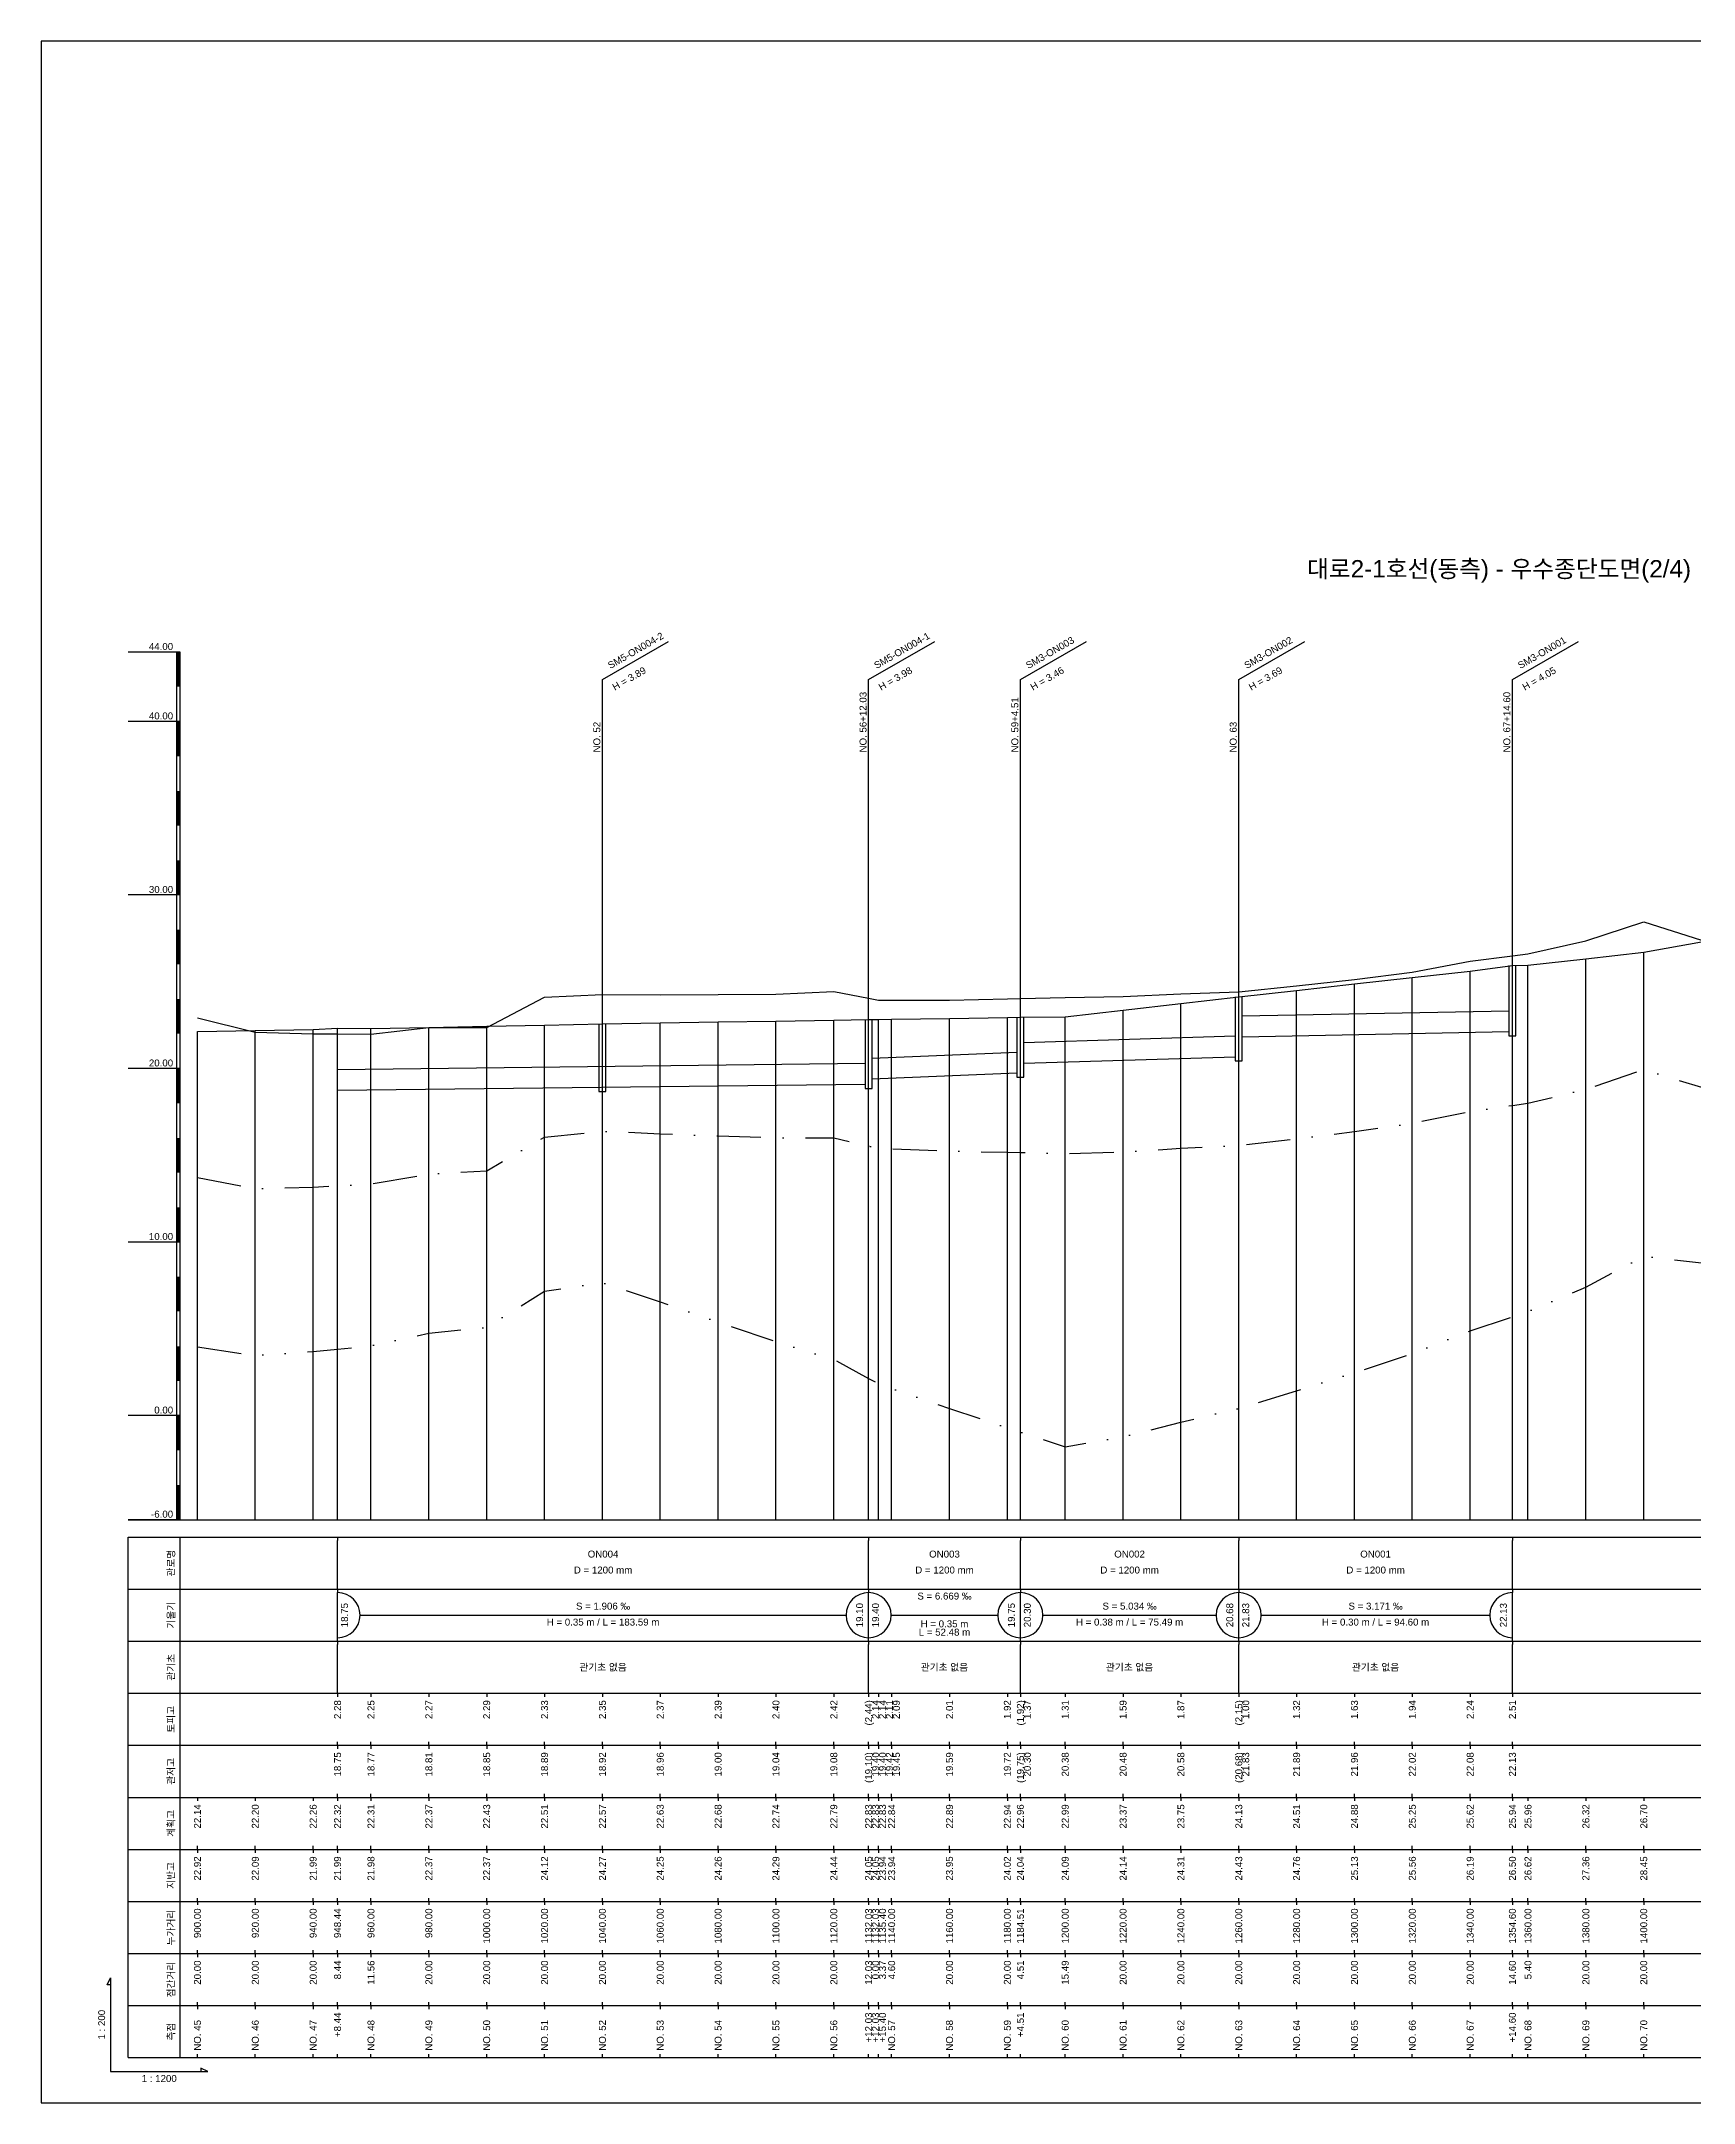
# Model space of a CAD drawing. Header units: millimetres. Extents: x -105495 to 3444, y -108190 to 2013.
# Drawn here: x 1742 to 2218, y -37996 to -37402 of the extents above; entities that cross this region are included whole.
import ezdxf
from ezdxf.enums import TextEntityAlignment as Align

# ---------------------------------------------------------------- set-up
doc = ezdxf.new("R2010")
doc.units = ezdxf.units.MM
doc.linetypes.add('DASHDOT', pattern=[25.4, 12.7, -6.35, 0, -6.35])
doc.linetypes.add('DIVIDE', pattern=[31.75, 12.7, -6.35, 0, -6.35, 0, -6.35])
for name, color, linetype in [('KZ_종단_계획선', 1, 'Continuous'), ('KZ_종단_관로', 4, 'Continuous'), ('KZ_종단_깃발', 7, 'Continuous'), ('KZ_종단_노선명', 7, 'Continuous'), ('KZ_종단_도각', 7, 'Continuous'), ('KZ_종단_맨홀', 4, 'Continuous'), ('KZ_종단_수직선', 7, 'Continuous'), ('KZ_종단_암선1', 56, 'DASHDOT'), ('KZ_종단_암선2', 4, 'DIVIDE'), ('KZ_종단_지반선', 3, 'Continuous'), ('KZ_종단_테이블문자', 7, 'Continuous'), ('KZ_종단_테이블선', 7, 'Continuous'), ('KZ_종단_폴대', 7, 'Continuous')]:
    doc.layers.add(name, color=color, linetype=linetype)
doc.styles.get("Standard").update_dxf_attribs({"font": 'arial.ttf'})

msp = doc.modelspace()

# ---------------------------------------------------------------- linework, layer by layer
at = {"layer": 'KZ_종단_계획선'}
msp.add_lwpolyline([(1787, -37687.29), (1787, -37687.29), (1803.67, -37687), (1820.33, -37686.71), (1827.37, -37686.38), (1837, -37686.43), (1853.67, -37686.14), (1870.33, -37685.84), (1887, -37685.46), (1903.67, -37685.14), (1920.33, -37684.85), (1937, -37684.58), (1953.67, -37684.32), (1970.33, -37684.06), (1980.36, -37683.85), (1980.36, -37683.85), (1983.17, -37683.87), (1987, -37683.81), (2003.67, -37683.56), (2020.33, -37683.31), (2024.09, -37683.19), (2037, -37683.06), (2053.67, -37681.16), (2070.33, -37679.26), (2087, -37677.36), (2103.67, -37675.47), (2120.33, -37673.6), (2137, -37671.73), (2153.67, -37669.92), (2165.83, -37668.31), (2170.33, -37668.19), (2187, -37666.41), (2203.67, -37664.51), (2220.33, -37661.53)], dxfattribs=at)
at = {"layer": 'KZ_종단_관로'}
for p, q in [((2088, -37682.85), (2164.83, -37681.35)), ((2025.09, -37690.5), (2086, -37688.6)), ((2088, -37688.85), (2164.83, -37687.35)), ((1981.36, -37695), (2023.09, -37693.25)), ((2025.09, -37696.5), (2086, -37694.6)), ((1827.37, -37698.25), (1979.36, -37696.5)), ((1981.36, -37701), (2023.09, -37699.25)), ((1827.37, -37704.25), (1979.36, -37702.5))]:
    msp.add_line(p, q, dxfattribs=at)
at = {"layer": 'KZ_종단_깃발'}
for p, q in [((1903.67, -37585.94), (1922.72, -37574.94)), ((1980.36, -37585.94), (1999.41, -37574.94)), ((2024.09, -37585.94), (2043.14, -37574.94)), ((2087, -37585.94), (2106.05, -37574.94)), ((2165.83, -37585.94), (2184.89, -37574.94)), ((1903.67, -37828), (1903.67, -37585.94)), ((1980.36, -37828), (1980.36, -37585.94)), ((2024.09, -37828), (2024.09, -37585.94)), ((2087, -37828), (2087, -37585.94)), ((2165.83, -37828), (2165.83, -37585.94))]:
    msp.add_line(p, q, dxfattribs=at)
at = {"layer": 'KZ_종단_도각'}
msp.add_lwpolyline([(1742, -37996), (2583, -37996), (2583, -37402), (1742, -37402)], close=True, dxfattribs=at)
at = {"layer": 'KZ_종단_맨홀'}
for points in [[(2164.83, -37668.31), (2164.83, -37688.57), (2166.83, -37688.57), (2166.83, -37668.31)], [(2086, -37677.36), (2086, -37695.82), (2088, -37695.82), (2088, -37677.36)], [(2023.09, -37683.19), (2023.09, -37700.47), (2025.09, -37700.47), (2025.09, -37683.19)], [(1902.67, -37685.14), (1902.67, -37704.6), (1904.67, -37704.6), (1904.67, -37685.14)], [(1979.36, -37683.85), (1979.36, -37703.72), (1981.36, -37703.72), (1981.36, -37683.85)]]:
    msp.add_lwpolyline(points, dxfattribs=at)
at = {"layer": 'KZ_종단_수직선'}
for p, q in [((2203.67, -37828), (2203.67, -37664.51)), ((2153.67, -37828), (2153.67, -37669.92)), ((2165.83, -37828), (2165.83, -37668.31)), ((2170.33, -37828), (2170.33, -37668.19)), ((2187, -37828), (2187, -37666.41)), ((2087, -37828), (2087, -37677.36)), ((2103.67, -37828), (2103.67, -37675.47)), ((2120.33, -37828), (2120.33, -37673.6)), ((2137, -37828), (2137, -37671.73)), ((2020.33, -37828), (2020.33, -37683.31)), ((2024.09, -37828), (2024.09, -37683.19)), ((2037, -37828), (2037, -37683.06)), ((2053.67, -37828), (2053.67, -37681.16)), ((2070.33, -37828), (2070.33, -37679.26)), ((1787, -37828), (1787, -37687.29)), ((1803.67, -37828), (1803.67, -37687)), ((1820.33, -37828), (1820.33, -37686.71)), ((1827.37, -37828), (1827.37, -37686.38)), ((1837, -37828), (1837, -37686.43)), ((1853.67, -37828), (1853.67, -37686.14)), ((1870.33, -37828), (1870.33, -37685.84)), ((1887, -37828), (1887, -37685.46)), ((1903.67, -37828), (1903.67, -37685.14)), ((1920.33, -37828), (1920.33, -37684.85)), ((1937, -37828), (1937, -37684.58)), ((1953.67, -37828), (1953.67, -37684.32)), ((1970.33, -37828), (1970.33, -37684.06)), ((1980.36, -37828), (1980.36, -37683.85)), ((1980.36, -37828), (1980.36, -37683.85)), ((1983.17, -37828), (1983.17, -37683.87)), ((1987, -37828), (1987, -37683.81)), ((2003.67, -37828), (2003.67, -37683.56))]:
    msp.add_line(p, q, dxfattribs=at)
at = {"layer": 'KZ_종단_암선1', "flags": 128}
msp.add_lwpolyline([(1787, -37729.44), (1803.67, -37732.63), (1820.33, -37732.18), (1827.37, -37731.8), (1837, -37731.28), (1853.67, -37728.38), (1870.33, -37727.46), (1887, -37717.77), (1903.67, -37716.05), (1920.33, -37716.77), (1937, -37717.43), (1953.67, -37717.96), (1970.33, -37717.95), (1980.36, -37720.3), (1980.36, -37720.3), (1983.17, -37720.96), (1987, -37721.13), (2003.67, -37721.8), (2020.33, -37722.12), (2024.09, -37722.2), (2037, -37722.5), (2053.67, -37722.06), (2070.33, -37720.97), (2087, -37720.16), (2103.67, -37718.23), (2120.33, -37716.16), (2137, -37713.77), (2153.67, -37710.36), (2165.83, -37708.62), (2170.33, -37707.97), (2187, -37704.01), (2203.67, -37698.32), (2220.33, -37703.37), (2237, -37700.09), (2243.3, -37699.34), (2248.69, -37698.71), (2253.67, -37697.73), (2254.34, -37697.55), (2270.33, -37693.12), (2287, -37686.1), (2303.67, -37682.44), (2320.33, -37680.14), (2337, -37677.06), (2353.67, -37675.58), (2370.33, -37674.29), (2387, -37672.48), (2403.67, -37671.72), (2420.33, -37672.31), (2437, -37671.6), (2453.67, -37672.24), (2470.33, -37673.05), (2487, -37675.04), (2503.67, -37677.52), (2520.33, -37679.9), (2537, -37682.6)], dxfattribs=at)
at = {"layer": 'KZ_종단_암선2', "flags": 128}
msp.add_lwpolyline([(1787, -37778.23), (1803.67, -37780.69), (1820.33, -37779.5), (1827.37, -37778.82), (1837, -37777.88), (1853.67, -37774.24), (1870.33, -37772.58), (1887, -37762.16), (1903.67, -37759.71), (1920.33, -37765.24), (1937, -37771.04), (1953.67, -37776.72), (1970.33, -37781.85), (1980.36, -37787.3), (1980.36, -37787.3), (1983.17, -37788.83), (1987, -37790.18), (2003.67, -37795.99), (2020.33, -37801.46), (2024.09, -37802.7), (2037, -37806.98), (2053.67, -37804.13), (2070.33, -37799.9), (2087, -37795.94), (2103.67, -37790.87), (2120.33, -37785.66), (2137, -37780.13), (2153.67, -37773.58), (2165.83, -37769.55), (2170.33, -37768.05), (2187, -37760.95), (2203.67, -37752.12), (2220.33, -37754.02), (2237, -37747.6), (2243.3, -37745.67), (2248.69, -37744.02), (2253.67, -37742.1), (2254.34, -37741.79), (2270.33, -37734.35), (2287, -37724.19), (2303.67, -37717.39), (2320.33, -37712.98), (2337, -37708.89), (2353.67, -37706.4), (2370.33, -37704.11), (2387, -37701.29), (2403.67, -37699.51), (2420.33, -37699.09), (2437, -37697.33), (2453.67, -37696.58), (2470.33, -37696), (2487, -37696.6), (2503.67, -37697.68), (2520.33, -37698.68), (2537, -37699.99)], dxfattribs=at)
at = {"layer": 'KZ_종단_지반선', "flags": 128}
msp.add_lwpolyline([(1787, -37683.4), (1803.67, -37687.54), (1820.33, -37688.03), (1827.37, -37688.05), (1837, -37688.08), (1853.67, -37686.13), (1870.33, -37686.15), (1887, -37677.4), (1903.67, -37676.63), (1920.33, -37676.75), (1937, -37676.71), (1953.67, -37676.54), (1970.33, -37675.82), (1980.36, -37677.75), (1980.36, -37677.75), (1983.17, -37678.29), (1987, -37678.3), (2003.67, -37678.26), (2020.33, -37677.88), (2024.09, -37677.81), (2037, -37677.56), (2053.67, -37677.29), (2070.33, -37676.44), (2087, -37675.87), (2103.67, -37674.18), (2120.33, -37672.36), (2137, -37670.22), (2153.67, -37667.05), (2165.83, -37665.49), (2170.33, -37664.91), (2187, -37661.19), (2203.67, -37655.74), (2220.33, -37661.04)], dxfattribs=at)
at = {"layer": 'KZ_종단_테이블문자'}
for p, q in [((1827.37, -37833), (1827.37, -37834)), ((1827.37, -37847), (1827.37, -37834)), ((1980.36, -37833), (1980.36, -37834)), ((1980.36, -37833), (1980.36, -37834)), ((1980.36, -37847), (1980.36, -37834)), ((1980.36, -37847), (1980.36, -37834)), ((2024.09, -37833), (2024.09, -37834)), ((2024.09, -37833), (2024.09, -37834)), ((2024.09, -37847), (2024.09, -37834)), ((2024.09, -37847), (2024.09, -37834)), ((2087, -37833), (2087, -37834)), ((2087, -37833), (2087, -37834)), ((2087, -37847), (2087, -37834)), ((2087, -37847), (2087, -37834)), ((2165.83, -37833), (2165.83, -37834)), ((2165.83, -37847), (2165.83, -37834)), ((1827.37, -37848), (1827.37, -37847)), ((1827.37, -37848), (1827.37, -37849)), ((1827.37, -37862), (1827.37, -37849)), ((1980.36, -37848), (1980.36, -37847)), ((1980.36, -37848), (1980.36, -37847)), ((1980.36, -37848), (1980.36, -37849)), ((1980.36, -37848), (1980.36, -37849)), ((1980.36, -37862), (1980.36, -37849)), ((1980.36, -37862), (1980.36, -37849)), ((2024.09, -37848), (2024.09, -37847)), ((2024.09, -37848), (2024.09, -37847)), ((2024.09, -37848), (2024.09, -37849)), ((2024.09, -37848), (2024.09, -37849)), ((2024.09, -37862), (2024.09, -37849)), ((2024.09, -37862), (2024.09, -37849)), ((2087, -37848), (2087, -37847)), ((2087, -37848), (2087, -37847)), ((2087, -37848), (2087, -37849)), ((2087, -37848), (2087, -37849)), ((2087, -37862), (2087, -37849)), ((2087, -37862), (2087, -37849)), ((2165.83, -37848), (2165.83, -37847)), ((2165.83, -37848), (2165.83, -37849)), ((2165.83, -37862), (2165.83, -37849)), ((1833.78, -37855.5), (1973.94, -37855.5)), ((1986.77, -37855.5), (2017.67, -37855.5)), ((2030.51, -37855.5), (2080.58, -37855.5)), ((2093.42, -37855.5), (2159.42, -37855.5)), ((1827.37, -37863), (1827.37, -37862)), ((1827.37, -37863), (1827.37, -37864)), ((1827.37, -37877), (1827.37, -37864)), ((1980.36, -37863), (1980.36, -37862)), ((1980.36, -37863), (1980.36, -37862)), ((1980.36, -37863), (1980.36, -37864)), ((1980.36, -37863), (1980.36, -37864)), ((1980.36, -37877), (1980.36, -37864)), ((1980.36, -37877), (1980.36, -37864)), ((2024.09, -37863), (2024.09, -37862)), ((2024.09, -37863), (2024.09, -37862)), ((2024.09, -37863), (2024.09, -37864)), ((2024.09, -37863), (2024.09, -37864)), ((2024.09, -37877), (2024.09, -37864)), ((2024.09, -37877), (2024.09, -37864)), ((2087, -37863), (2087, -37862)), ((2087, -37863), (2087, -37862)), ((2087, -37863), (2087, -37864)), ((2087, -37863), (2087, -37864)), ((2087, -37877), (2087, -37864)), ((2087, -37877), (2087, -37864)), ((2165.83, -37863), (2165.83, -37862)), ((2165.83, -37863), (2165.83, -37864)), ((2165.83, -37877), (2165.83, -37864)), ((1827.37, -37878), (1827.37, -37877)), ((1980.36, -37878), (1980.36, -37877)), ((1980.36, -37878), (1980.36, -37877)), ((2024.09, -37878), (2024.09, -37877)), ((2024.09, -37878), (2024.09, -37877)), ((2087, -37878), (2087, -37877)), ((2087, -37878), (2087, -37877)), ((2165.83, -37878), (2165.83, -37877))]:
    msp.add_line(p, q, dxfattribs=at)
for centre, start, end in [((1827.37, -37855.5), 270, 90), ((1980.36, -37855.5), 90, 270), ((1980.36, -37855.5), 270, 90), ((2024.09, -37855.5), 90, 270), ((2024.09, -37855.5), 270, 90), ((2087, -37855.5), 90, 270), ((2087, -37855.5), 270, 90), ((2165.83, -37855.5), 90, 270)]:
    msp.add_arc(centre, 6.5, start, end, dxfattribs=at)
at = {"layer": 'KZ_종단_테이블선'}
for p, q in [((1767, -37828), (2542, -37828)), ((1767, -37848), (1767, -37833)), ((1767, -37833), (2542, -37833)), ((1782, -37848), (1782, -37833)), ((1767, -37863), (1767, -37848)), ((1767, -37848), (2542, -37848)), ((1782, -37863), (1782, -37848)), ((1767, -37878), (1767, -37863)), ((1767, -37863), (2542, -37863)), ((1782, -37878), (1782, -37863)), ((1767, -37893), (1767, -37878)), ((1767, -37878), (2542, -37878)), ((1782, -37893), (1782, -37878)), ((1827.37, -37878), (1827.37, -37879)), ((1837, -37878), (1837, -37879)), ((1853.67, -37878), (1853.67, -37879)), ((1870.33, -37878), (1870.33, -37879)), ((1887, -37878), (1887, -37879)), ((1903.67, -37878), (1903.67, -37879)), ((1920.33, -37878), (1920.33, -37879)), ((1937, -37878), (1937, -37879)), ((1953.67, -37878), (1953.67, -37879)), ((1970.33, -37878), (1970.33, -37879)), ((1980.36, -37878), (1980.36, -37879)), ((1980.36, -37878), (1980.36, -37879)), ((1983.17, -37878), (1983.17, -37879)), ((1987, -37878), (1987, -37879)), ((2003.67, -37878), (2003.67, -37879)), ((2020.33, -37878), (2020.33, -37879)), ((2024.09, -37878), (2024.09, -37879)), ((2037, -37878), (2037, -37879)), ((2053.67, -37878), (2053.67, -37879)), ((2070.33, -37878), (2070.33, -37879)), ((2087, -37878), (2087, -37879)), ((2103.67, -37878), (2103.67, -37879)), ((2120.33, -37878), (2120.33, -37879)), ((2137, -37878), (2137, -37879)), ((2153.67, -37878), (2153.67, -37879)), ((2165.83, -37878), (2165.83, -37879)), ((1767, -37908), (1767, -37893)), ((1767, -37893), (2542, -37893)), ((1782, -37908), (1782, -37893)), ((1827.37, -37893), (1827.37, -37892)), ((1827.37, -37893), (1827.37, -37894)), ((1837, -37893), (1837, -37892)), ((1837, -37893), (1837, -37894)), ((1853.67, -37893), (1853.67, -37892)), ((1853.67, -37893), (1853.67, -37894)), ((1870.33, -37893), (1870.33, -37892)), ((1870.33, -37893), (1870.33, -37894)), ((1887, -37893), (1887, -37892)), ((1887, -37893), (1887, -37894)), ((1903.67, -37893), (1903.67, -37892)), ((1903.67, -37893), (1903.67, -37894)), ((1920.33, -37893), (1920.33, -37892)), ((1920.33, -37893), (1920.33, -37894)), ((1937, -37893), (1937, -37892)), ((1937, -37893), (1937, -37894)), ((1953.67, -37893), (1953.67, -37892)), ((1953.67, -37893), (1953.67, -37894)), ((1970.33, -37893), (1970.33, -37892)), ((1970.33, -37893), (1970.33, -37894)), ((1980.36, -37893), (1980.36, -37892)), ((1980.36, -37893), (1980.36, -37892)), ((1980.36, -37893), (1980.36, -37894)), ((1980.36, -37893), (1980.36, -37894)), ((1983.17, -37893), (1983.17, -37892)), ((1983.17, -37893), (1983.17, -37894)), ((1987, -37893), (1987, -37892)), ((1987, -37893), (1987, -37894)), ((2003.67, -37893), (2003.67, -37892)), ((2003.67, -37893), (2003.67, -37894)), ((2020.33, -37893), (2020.33, -37892)), ((2020.33, -37893), (2020.33, -37894)), ((2024.09, -37893), (2024.09, -37892)), ((2024.09, -37893), (2024.09, -37894)), ((2037, -37893), (2037, -37892)), ((2037, -37893), (2037, -37894)), ((2053.67, -37893), (2053.67, -37892)), ((2053.67, -37893), (2053.67, -37894)), ((2070.33, -37893), (2070.33, -37892)), ((2070.33, -37893), (2070.33, -37894)), ((2087, -37893), (2087, -37892)), ((2087, -37893), (2087, -37894)), ((2103.67, -37893), (2103.67, -37892)), ((2103.67, -37893), (2103.67, -37894)), ((2120.33, -37893), (2120.33, -37892)), ((2120.33, -37893), (2120.33, -37894)), ((2137, -37893), (2137, -37892)), ((2137, -37893), (2137, -37894)), ((2153.67, -37893), (2153.67, -37892)), ((2153.67, -37893), (2153.67, -37894)), ((2165.83, -37893), (2165.83, -37892)), ((2165.83, -37893), (2165.83, -37894)), ((1767, -37923), (1767, -37908)), ((1767, -37908), (2542, -37908)), ((1782, -37923), (1782, -37908)), ((1787, -37908), (1787, -37909)), ((1803.67, -37908), (1803.67, -37909)), ((1820.33, -37908), (1820.33, -37909)), ((1827.37, -37908), (1827.37, -37907)), ((1827.37, -37908), (1827.37, -37909)), ((1837, -37908), (1837, -37907)), ((1837, -37908), (1837, -37909)), ((1853.67, -37908), (1853.67, -37907)), ((1853.67, -37908), (1853.67, -37909)), ((1870.33, -37908), (1870.33, -37907)), ((1870.33, -37908), (1870.33, -37909)), ((1887, -37908), (1887, -37907)), ((1887, -37908), (1887, -37909)), ((1903.67, -37908), (1903.67, -37907)), ((1903.67, -37908), (1903.67, -37909)), ((1920.33, -37908), (1920.33, -37907)), ((1920.33, -37908), (1920.33, -37909)), ((1937, -37908), (1937, -37907)), ((1937, -37908), (1937, -37909)), ((1953.67, -37908), (1953.67, -37907)), ((1953.67, -37908), (1953.67, -37909)), ((1970.33, -37908), (1970.33, -37907)), ((1970.33, -37908), (1970.33, -37909)), ((1980.36, -37908), (1980.36, -37907)), ((1980.36, -37908), (1980.36, -37907)), ((1980.36, -37908), (1980.36, -37909)), ((1980.36, -37908), (1980.36, -37909)), ((1983.17, -37908), (1983.17, -37907)), ((1983.17, -37908), (1983.17, -37909)), ((1987, -37908), (1987, -37907)), ((1987, -37908), (1987, -37909)), ((2003.67, -37908), (2003.67, -37907)), ((2003.67, -37908), (2003.67, -37909)), ((2020.33, -37908), (2020.33, -37907)), ((2020.33, -37908), (2020.33, -37909)), ((2024.09, -37908), (2024.09, -37907)), ((2024.09, -37908), (2024.09, -37909)), ((2037, -37908), (2037, -37907)), ((2037, -37908), (2037, -37909)), ((2053.67, -37908), (2053.67, -37907)), ((2053.67, -37908), (2053.67, -37909)), ((2070.33, -37908), (2070.33, -37907)), ((2070.33, -37908), (2070.33, -37909)), ((2087, -37908), (2087, -37907)), ((2087, -37908), (2087, -37909)), ((2103.67, -37908), (2103.67, -37907)), ((2103.67, -37908), (2103.67, -37909)), ((2120.33, -37908), (2120.33, -37907)), ((2120.33, -37908), (2120.33, -37909)), ((2137, -37908), (2137, -37907)), ((2137, -37908), (2137, -37909)), ((2153.67, -37908), (2153.67, -37907)), ((2153.67, -37908), (2153.67, -37909)), ((2165.83, -37908), (2165.83, -37907)), ((2165.83, -37908), (2165.83, -37909)), ((2170.33, -37908), (2170.33, -37909)), ((2187, -37908), (2187, -37909)), ((2203.67, -37908), (2203.67, -37909)), ((1767, -37938), (1767, -37923)), ((1767, -37923), (2542, -37923)), ((1782, -37938), (1782, -37923)), ((1787, -37923), (1787, -37922)), ((1787, -37923), (1787, -37924)), ((1803.67, -37923), (1803.67, -37922)), ((1803.67, -37923), (1803.67, -37924)), ((1820.33, -37923), (1820.33, -37922)), ((1820.33, -37923), (1820.33, -37924)), ((1827.37, -37923), (1827.37, -37922)), ((1827.37, -37923), (1827.37, -37924)), ((1837, -37923), (1837, -37922)), ((1837, -37923), (1837, -37924)), ((1853.67, -37923), (1853.67, -37922)), ((1853.67, -37923), (1853.67, -37924)), ((1870.33, -37923), (1870.33, -37922)), ((1870.33, -37923), (1870.33, -37924)), ((1887, -37923), (1887, -37922)), ((1887, -37923), (1887, -37924)), ((1903.67, -37923), (1903.67, -37922)), ((1903.67, -37923), (1903.67, -37924)), ((1920.33, -37923), (1920.33, -37922)), ((1920.33, -37923), (1920.33, -37924)), ((1937, -37923), (1937, -37922)), ((1937, -37923), (1937, -37924)), ((1953.67, -37923), (1953.67, -37922)), ((1953.67, -37923), (1953.67, -37924)), ((1970.33, -37923), (1970.33, -37922)), ((1970.33, -37923), (1970.33, -37924)), ((1980.36, -37923), (1980.36, -37922)), ((1980.36, -37923), (1980.36, -37922)), ((1980.36, -37923), (1980.36, -37924)), ((1980.36, -37923), (1980.36, -37924)), ((1983.17, -37923), (1983.17, -37922)), ((1983.17, -37923), (1983.17, -37924)), ((1987, -37923), (1987, -37922)), ((1987, -37923), (1987, -37924)), ((2003.67, -37923), (2003.67, -37922)), ((2003.67, -37923), (2003.67, -37924)), ((2020.33, -37923), (2020.33, -37922)), ((2020.33, -37923), (2020.33, -37924)), ((2024.09, -37923), (2024.09, -37922)), ((2024.09, -37923), (2024.09, -37924)), ((2037, -37923), (2037, -37922)), ((2037, -37923), (2037, -37924)), ((2053.67, -37923), (2053.67, -37922)), ((2053.67, -37923), (2053.67, -37924)), ((2070.33, -37923), (2070.33, -37922)), ((2070.33, -37923), (2070.33, -37924)), ((2087, -37923), (2087, -37922)), ((2087, -37923), (2087, -37924)), ((2103.67, -37923), (2103.67, -37922)), ((2103.67, -37923), (2103.67, -37924)), ((2120.33, -37923), (2120.33, -37922)), ((2120.33, -37923), (2120.33, -37924)), ((2137, -37923), (2137, -37922)), ((2137, -37923), (2137, -37924)), ((2153.67, -37923), (2153.67, -37922)), ((2153.67, -37923), (2153.67, -37924)), ((2165.83, -37923), (2165.83, -37922)), ((2165.83, -37923), (2165.83, -37924)), ((2170.33, -37923), (2170.33, -37922)), ((2170.33, -37923), (2170.33, -37924)), ((2187, -37923), (2187, -37922)), ((2187, -37923), (2187, -37924)), ((2203.67, -37923), (2203.67, -37922)), ((2203.67, -37923), (2203.67, -37924)), ((1767, -37953), (1767, -37938)), ((1767, -37938), (2542, -37938)), ((1782, -37953), (1782, -37938)), ((1787, -37938), (1787, -37937)), ((1787, -37938), (1787, -37939)), ((1803.67, -37938), (1803.67, -37937)), ((1803.67, -37938), (1803.67, -37939)), ((1820.33, -37938), (1820.33, -37937)), ((1820.33, -37938), (1820.33, -37939)), ((1827.37, -37938), (1827.37, -37937)), ((1827.37, -37938), (1827.37, -37939)), ((1837, -37938), (1837, -37937)), ((1837, -37938), (1837, -37939)), ((1853.67, -37938), (1853.67, -37937)), ((1853.67, -37938), (1853.67, -37939)), ((1870.33, -37938), (1870.33, -37937)), ((1870.33, -37938), (1870.33, -37939)), ((1887, -37938), (1887, -37937)), ((1887, -37938), (1887, -37939)), ((1903.67, -37938), (1903.67, -37937)), ((1903.67, -37938), (1903.67, -37939)), ((1920.33, -37938), (1920.33, -37937)), ((1920.33, -37938), (1920.33, -37939)), ((1937, -37938), (1937, -37937)), ((1937, -37938), (1937, -37939)), ((1953.67, -37938), (1953.67, -37937)), ((1953.67, -37938), (1953.67, -37939)), ((1970.33, -37938), (1970.33, -37937)), ((1970.33, -37938), (1970.33, -37939)), ((1980.36, -37938), (1980.36, -37937)), ((1980.36, -37938), (1980.36, -37937)), ((1980.36, -37938), (1980.36, -37939)), ((1980.36, -37938), (1980.36, -37939)), ((1983.17, -37938), (1983.17, -37937)), ((1983.17, -37938), (1983.17, -37939)), ((1987, -37938), (1987, -37937)), ((1987, -37938), (1987, -37939)), ((2003.67, -37938), (2003.67, -37937)), ((2003.67, -37938), (2003.67, -37939)), ((2020.33, -37938), (2020.33, -37937)), ((2020.33, -37938), (2020.33, -37939)), ((2024.09, -37938), (2024.09, -37937)), ((2024.09, -37938), (2024.09, -37939)), ((2037, -37938), (2037, -37937)), ((2037, -37938), (2037, -37939)), ((2053.67, -37938), (2053.67, -37937)), ((2053.67, -37938), (2053.67, -37939)), ((2070.33, -37938), (2070.33, -37937)), ((2070.33, -37938), (2070.33, -37939)), ((2087, -37938), (2087, -37937)), ((2087, -37938), (2087, -37939)), ((2103.67, -37938), (2103.67, -37937)), ((2103.67, -37938), (2103.67, -37939)), ((2120.33, -37938), (2120.33, -37937)), ((2120.33, -37938), (2120.33, -37939)), ((2137, -37938), (2137, -37937)), ((2137, -37938), (2137, -37939)), ((2153.67, -37938), (2153.67, -37937)), ((2153.67, -37938), (2153.67, -37939)), ((2165.83, -37938), (2165.83, -37937)), ((2165.83, -37938), (2165.83, -37939)), ((2170.33, -37938), (2170.33, -37937)), ((2170.33, -37938), (2170.33, -37939)), ((2187, -37938), (2187, -37937)), ((2187, -37938), (2187, -37939)), ((2203.67, -37938), (2203.67, -37937)), ((2203.67, -37938), (2203.67, -37939)), ((1767, -37968), (1767, -37953)), ((1767, -37953), (2542, -37953)), ((1782, -37968), (1782, -37953)), ((1787, -37953), (1787, -37952)), ((1787, -37953), (1787, -37954)), ((1803.67, -37953), (1803.67, -37952)), ((1803.67, -37953), (1803.67, -37954)), ((1820.33, -37953), (1820.33, -37952)), ((1820.33, -37953), (1820.33, -37954)), ((1827.37, -37953), (1827.37, -37952)), ((1827.37, -37953), (1827.37, -37954)), ((1837, -37953), (1837, -37952)), ((1837, -37953), (1837, -37954)), ((1853.67, -37953), (1853.67, -37952)), ((1853.67, -37953), (1853.67, -37954)), ((1870.33, -37953), (1870.33, -37952)), ((1870.33, -37953), (1870.33, -37954)), ((1887, -37953), (1887, -37952)), ((1887, -37953), (1887, -37954)), ((1903.67, -37953), (1903.67, -37952)), ((1903.67, -37953), (1903.67, -37954)), ((1920.33, -37953), (1920.33, -37952)), ((1920.33, -37953), (1920.33, -37954)), ((1937, -37953), (1937, -37952)), ((1937, -37953), (1937, -37954)), ((1953.67, -37953), (1953.67, -37952)), ((1953.67, -37953), (1953.67, -37954)), ((1970.33, -37953), (1970.33, -37952)), ((1970.33, -37953), (1970.33, -37954)), ((1980.36, -37953), (1980.36, -37952)), ((1980.36, -37953), (1980.36, -37952)), ((1980.36, -37953), (1980.36, -37954)), ((1980.36, -37953), (1980.36, -37954)), ((1983.17, -37953), (1983.17, -37952)), ((1983.17, -37953), (1983.17, -37954)), ((1987, -37953), (1987, -37952)), ((1987, -37953), (1987, -37954)), ((2003.67, -37953), (2003.67, -37952)), ((2003.67, -37953), (2003.67, -37954)), ((2020.33, -37953), (2020.33, -37952)), ((2020.33, -37953), (2020.33, -37954)), ((2024.09, -37953), (2024.09, -37952)), ((2024.09, -37953), (2024.09, -37954)), ((2037, -37953), (2037, -37952)), ((2037, -37953), (2037, -37954)), ((2053.67, -37953), (2053.67, -37952)), ((2053.67, -37953), (2053.67, -37954)), ((2070.33, -37953), (2070.33, -37952)), ((2070.33, -37953), (2070.33, -37954)), ((2087, -37953), (2087, -37952)), ((2087, -37953), (2087, -37954)), ((2103.67, -37953), (2103.67, -37952)), ((2103.67, -37953), (2103.67, -37954)), ((2120.33, -37953), (2120.33, -37952)), ((2120.33, -37953), (2120.33, -37954)), ((2137, -37953), (2137, -37952)), ((2137, -37953), (2137, -37954)), ((2153.67, -37953), (2153.67, -37952)), ((2153.67, -37953), (2153.67, -37954)), ((2165.83, -37953), (2165.83, -37952)), ((2165.83, -37953), (2165.83, -37954)), ((2170.33, -37953), (2170.33, -37952)), ((2170.33, -37953), (2170.33, -37954)), ((2187, -37953), (2187, -37952)), ((2187, -37953), (2187, -37954)), ((2203.67, -37953), (2203.67, -37952)), ((2203.67, -37953), (2203.67, -37954)), ((1767, -37983), (1767, -37968)), ((1767, -37968), (2542, -37968)), ((1782, -37983), (1782, -37968)), ((1787, -37968), (1787, -37967)), ((1787, -37968), (1787, -37969)), ((1803.67, -37968), (1803.67, -37967)), ((1803.67, -37968), (1803.67, -37969)), ((1820.33, -37968), (1820.33, -37967)), ((1820.33, -37968), (1820.33, -37969)), ((1827.37, -37968), (1827.37, -37967)), ((1827.37, -37968), (1827.37, -37969)), ((1837, -37968), (1837, -37967)), ((1837, -37968), (1837, -37969)), ((1853.67, -37968), (1853.67, -37967)), ((1853.67, -37968), (1853.67, -37969)), ((1870.33, -37968), (1870.33, -37967)), ((1870.33, -37968), (1870.33, -37969)), ((1887, -37968), (1887, -37967)), ((1887, -37968), (1887, -37969)), ((1903.67, -37968), (1903.67, -37967)), ((1903.67, -37968), (1903.67, -37969)), ((1920.33, -37968), (1920.33, -37967)), ((1920.33, -37968), (1920.33, -37969)), ((1937, -37968), (1937, -37967)), ((1937, -37968), (1937, -37969)), ((1953.67, -37968), (1953.67, -37967)), ((1953.67, -37968), (1953.67, -37969)), ((1970.33, -37968), (1970.33, -37967)), ((1970.33, -37968), (1970.33, -37969)), ((1980.36, -37968), (1980.36, -37967)), ((1980.36, -37968), (1980.36, -37967)), ((1980.36, -37968), (1980.36, -37969)), ((1980.36, -37968), (1980.36, -37969)), ((1983.17, -37968), (1983.17, -37967)), ((1983.17, -37968), (1983.17, -37969)), ((1987, -37968), (1987, -37967)), ((1987, -37968), (1987, -37969)), ((2003.67, -37968), (2003.67, -37967)), ((2003.67, -37968), (2003.67, -37969)), ((2020.33, -37968), (2020.33, -37967)), ((2020.33, -37968), (2020.33, -37969)), ((2024.09, -37968), (2024.09, -37967)), ((2024.09, -37968), (2024.09, -37969)), ((2037, -37968), (2037, -37967)), ((2037, -37968), (2037, -37969)), ((2053.67, -37968), (2053.67, -37967)), ((2053.67, -37968), (2053.67, -37969)), ((2070.33, -37968), (2070.33, -37967)), ((2070.33, -37968), (2070.33, -37969)), ((2087, -37968), (2087, -37967)), ((2087, -37968), (2087, -37969)), ((2103.67, -37968), (2103.67, -37967)), ((2103.67, -37968), (2103.67, -37969)), ((2120.33, -37968), (2120.33, -37967)), ((2120.33, -37968), (2120.33, -37969)), ((2137, -37968), (2137, -37967)), ((2137, -37968), (2137, -37969)), ((2153.67, -37968), (2153.67, -37967)), ((2153.67, -37968), (2153.67, -37969)), ((2165.83, -37968), (2165.83, -37967)), ((2165.83, -37968), (2165.83, -37969)), ((2170.33, -37968), (2170.33, -37967)), ((2170.33, -37968), (2170.33, -37969)), ((2187, -37968), (2187, -37967)), ((2187, -37968), (2187, -37969)), ((2203.67, -37968), (2203.67, -37967)), ((2203.67, -37968), (2203.67, -37969)), ((1767, -37983), (2542, -37983)), ((1787, -37983), (1787, -37982)), ((1803.67, -37983), (1803.67, -37982)), ((1820.33, -37983), (1820.33, -37982)), ((1827.37, -37983), (1827.37, -37982)), ((1837, -37983), (1837, -37982)), ((1853.67, -37983), (1853.67, -37982)), ((1870.33, -37983), (1870.33, -37982)), ((1887, -37983), (1887, -37982)), ((1903.67, -37983), (1903.67, -37982)), ((1920.33, -37983), (1920.33, -37982)), ((1937, -37983), (1937, -37982)), ((1953.67, -37983), (1953.67, -37982)), ((1970.33, -37983), (1970.33, -37982)), ((1980.36, -37983), (1980.36, -37982)), ((1980.36, -37983), (1980.36, -37982)), ((1983.17, -37983), (1983.17, -37982)), ((1987, -37983), (1987, -37982)), ((2003.67, -37983), (2003.67, -37982)), ((2020.33, -37983), (2020.33, -37982)), ((2024.09, -37983), (2024.09, -37982)), ((2037, -37983), (2037, -37982)), ((2053.67, -37983), (2053.67, -37982)), ((2070.33, -37983), (2070.33, -37982)), ((2087, -37983), (2087, -37982)), ((2103.67, -37983), (2103.67, -37982)), ((2120.33, -37983), (2120.33, -37982)), ((2137, -37983), (2137, -37982)), ((2153.67, -37983), (2153.67, -37982)), ((2165.83, -37983), (2165.83, -37982)), ((2170.33, -37983), (2170.33, -37982)), ((2187, -37983), (2187, -37982)), ((2203.67, -37983), (2203.67, -37982))]:
    msp.add_line(p, q, dxfattribs=at)
msp.add_lwpolyline([(1762, -37962), (1761, -37962), (1762, -37960), (1762, -37987), (1790, -37987), (1788, -37986), (1788, -37987)], dxfattribs=at)
at = {"layer": 'KZ_종단_폴대'}
for p, q in [((1782, -37578), (1767, -37578)), ((1782, -37598), (1767, -37598)), ((1782, -37648), (1767, -37648)), ((1782, -37698), (1767, -37698)), ((1782, -37748), (1767, -37748)), ((1782, -37798), (1767, -37798)), ((1782, -37828), (1767, -37828))]:
    msp.add_line(p, q, dxfattribs=at)
at = {"layer": 'KZ_종단_폴대', "const_width": 1}
for points in [[(1781.5, -37588), (1781.5, -37578)], [(1781.5, -37608), (1781.5, -37598)], [(1781.5, -37628), (1781.5, -37618)], [(1781.5, -37648), (1781.5, -37638)], [(1781.5, -37668), (1781.5, -37658)], [(1781.5, -37688), (1781.5, -37678)], [(1781.5, -37708), (1781.5, -37698)], [(1781.5, -37728), (1781.5, -37718)], [(1781.5, -37748), (1781.5, -37738)], [(1781.5, -37768), (1781.5, -37758)], [(1781.5, -37788), (1781.5, -37778)], [(1781.5, -37808), (1781.5, -37798)], [(1781.5, -37828), (1781.5, -37818)]]:
    msp.add_lwpolyline(points, dxfattribs=at)
at = {"layer": 'KZ_종단_폴대'}
msp.add_lwpolyline([(1782, -37828), (1782, -37578), (1781, -37578), (1781, -37828), (1782, -37828)], dxfattribs=at)

# ---------------------------------------------------------------- texts
at = {"layer": 'KZ_종단_깃발'}
for s, rotation, p in [('SM5-ON004-2', 30, (1906.26, -37583.44)), ('SM5-ON004-1', 30, (1982.96, -37583.44)), ('SM3-ON003', 30, (2026.69, -37583.44)), ('SM3-ON002', 30, (2089.6, -37583.44)), ('SM3-ON001', 30, (2168.43, -37583.44)), ('NO. 56+12.03', 90, (1980.36, -37606.94)), ('NO. 59+4.51', 90, (2024.09, -37606.94)), ('NO. 67+14.60', 90, (2165.83, -37606.94)), ('NO. 52', 90, (1903.67, -37606.94)), ('NO. 63', 90, (2087, -37606.94))]:
    msp.add_text(s, height=2, rotation=rotation, dxfattribs=at).set_placement(p, align=Align.BOTTOM_LEFT)
for s, p in [('H = 3.89', (1906.26, -37587.44)), ('H = 3.98', (1982.96, -37587.44)), ('H = 3.46', (2026.69, -37587.44)), ('H = 3.69', (2089.6, -37587.44)), ('H = 4.05', (2168.43, -37587.44))]:
    msp.add_text(s, height=2, rotation=30, dxfattribs=at).set_placement(p, align=Align.TOP_LEFT)
at = {"layer": 'KZ_종단_노선명'}
msp.add_text('대로2-1호선(동측) - 우수종단도면(2/4)', height=5, dxfattribs=at).set_placement((2162, -37558), align=Align.BOTTOM_CENTER)
at = {"layer": 'KZ_종단_테이블문자'}
for s, p in [('ON004', (1903.86, -37839.5)), ('ON003', (2002.22, -37839.5)), ('ON002', (2055.55, -37839.5)), ('ON001', (2126.42, -37839.5)), ('S = 1.906 ‰', (1903.86, -37854.5)), ('S = 5.034 ‰', (2055.55, -37854.5)), ('S = 3.171 ‰', (2126.42, -37854.5)), ('L = 52.48 m', (2002.22, -37862)), ('H = 0.35 m', (2002.22, -37859.6))]:
    msp.add_text(s, height=2, dxfattribs=at).set_placement(p, align=Align.BOTTOM_CENTER)
for s, p in [('D = 1200 mm', (1903.86, -37841.5)), ('D = 1200 mm', (2002.22, -37841.5)), ('D = 1200 mm', (2055.55, -37841.5)), ('D = 1200 mm', (2126.42, -37841.5)), ('S = 6.669 ‰', (2002.22, -37849)), ('H = 0.35 m / L = 183.59 m', (1903.86, -37856.5)), ('H = 0.38 m / L = 75.49 m', (2055.55, -37856.5)), ('H = 0.30 m / L = 94.60 m', (2126.42, -37856.5))]:
    msp.add_text(s, height=2, dxfattribs=at).set_placement(p, align=Align.TOP_CENTER)
for s, p in [('18.75', (1828.37, -37855.5)), ('19.40', (1981.36, -37855.5)), ('20.30', (2025.09, -37855.5)), ('21.83', (2088, -37855.5))]:
    msp.add_text(s, height=2, rotation=90, dxfattribs=at).set_placement(p, align=Align.TOP_CENTER)
for s, p in [('19.10', (1979.36, -37855.5)), ('19.75', (2023.09, -37855.5)), ('20.68', (2086, -37855.5)), ('22.13', (2164.83, -37855.5))]:
    msp.add_text(s, height=2, rotation=90, dxfattribs=at).set_placement(p, align=Align.BOTTOM_CENTER)
for p in [(1903.86, -37870.5), (2002.22, -37870.5), (2055.55, -37870.5), (2126.42, -37870.5)]:
    msp.add_text('관기초 없음', height=2, dxfattribs=at).set_placement(p, align=Align.MIDDLE_CENTER)
for s, p in [('2.28', (1827.37, -37880)), ('2.25', (1837, -37880)), ('2.27', (1853.67, -37880)), ('2.29', (1870.33, -37880)), ('2.33', (1887, -37880)), ('2.35', (1903.67, -37880)), ('2.37', (1920.33, -37880)), ('2.39', (1937, -37880)), ('2.40', (1953.67, -37880)), ('2.42', (1970.33, -37880)), ('(2.44)', (1980.36, -37880)), ('2.14', (1982.36, -37880)), ('2.14', (1984.36, -37880)), ('2.11', (1986.36, -37880)), ('2.09', (1988.36, -37880)), ('2.01', (2003.67, -37880)), ('1.92', (2020.33, -37880)), ('(1.92)', (2024.09, -37880)), ('1.37', (2026.09, -37880)), ('1.31', (2037, -37880)), ('1.59', (2053.67, -37880)), ('1.87', (2070.33, -37880)), ('(2.15)', (2087, -37880)), ('1.00', (2089, -37880)), ('1.32', (2103.67, -37880)), ('1.63', (2120.33, -37880)), ('1.94', (2137, -37880)), ('2.24', (2153.67, -37880)), ('2.51', (2165.83, -37880)), ('18.75', (1827.37, -37895)), ('18.77', (1837, -37895)), ('18.81', (1853.67, -37895)), ('18.85', (1870.33, -37895)), ('18.89', (1887, -37895)), ('18.92', (1903.67, -37895)), ('18.96', (1920.33, -37895)), ('19.00', (1937, -37895)), ('19.04', (1953.67, -37895)), ('19.08', (1970.33, -37895)), ('(19.10)', (1980.36, -37895)), ('19.40', (1982.36, -37895)), ('19.40', (1984.36, -37895)), ('19.42', (1986.36, -37895)), ('19.45', (1988.36, -37895)), ('19.59', (2003.67, -37895)), ('19.72', (2020.33, -37895)), ('(19.75)', (2024.09, -37895)), ('20.30', (2026.09, -37895)), ('20.38', (2037, -37895)), ('20.48', (2053.67, -37895)), ('20.58', (2070.33, -37895)), ('(20.68)', (2087, -37895)), ('21.83', (2089, -37895)), ('21.89', (2103.67, -37895)), ('21.96', (2120.33, -37895)), ('22.02', (2137, -37895)), ('22.08', (2153.67, -37895)), ('22.13', (2165.83, -37895)), ('22.14', (1787, -37910)), ('22.20', (1803.67, -37910)), ('22.26', (1820.33, -37910)), ('22.32', (1827.37, -37910)), ('22.31', (1837, -37910)), ('22.37', (1853.67, -37910)), ('22.43', (1870.33, -37910)), ('22.51', (1887, -37910)), ('22.57', (1903.67, -37910)), ('22.63', (1920.33, -37910)), ('22.68', (1937, -37910)), ('22.74', (1953.67, -37910)), ('22.79', (1970.33, -37910)), ('22.83', (1980.36, -37910)), ('22.83', (1982.36, -37910)), ('22.83', (1984.36, -37910)), ('22.84', (1987, -37910)), ('22.89', (2003.67, -37910)), ('22.94', (2020.33, -37910)), ('22.96', (2024.09, -37910)), ('22.99', (2037, -37910)), ('23.37', (2053.67, -37910)), ('23.75', (2070.33, -37910)), ('24.13', (2087, -37910)), ('24.51', (2103.67, -37910)), ('24.88', (2120.33, -37910)), ('25.25', (2137, -37910)), ('25.62', (2153.67, -37910)), ('25.94', (2165.83, -37910)), ('25.96', (2170.33, -37910)), ('26.32', (2187, -37910)), ('26.70', (2203.67, -37910)), ('22.92', (1787, -37925)), ('22.09', (1803.67, -37925)), ('21.99', (1820.33, -37925)), ('21.99', (1827.37, -37925)), ('21.98', (1837, -37925)), ('22.37', (1853.67, -37925)), ('22.37', (1870.33, -37925)), ('24.12', (1887, -37925)), ('24.27', (1903.67, -37925)), ('24.25', (1920.33, -37925)), ('24.26', (1937, -37925)), ('24.29', (1953.67, -37925)), ('24.44', (1970.33, -37925)), ('24.05', (1980.36, -37925)), ('24.05', (1982.36, -37925)), ('23.94', (1984.36, -37925)), ('23.94', (1987, -37925)), ('23.95', (2003.67, -37925)), ('24.02', (2020.33, -37925)), ('24.04', (2024.09, -37925)), ('24.09', (2037, -37925)), ('24.14', (2053.67, -37925)), ('24.31', (2070.33, -37925)), ('24.43', (2087, -37925)), ('24.76', (2103.67, -37925)), ('25.13', (2120.33, -37925)), ('25.56', (2137, -37925)), ('26.19', (2153.67, -37925)), ('26.50', (2165.83, -37925)), ('26.62', (2170.33, -37925)), ('27.36', (2187, -37925)), ('28.45', (2203.67, -37925)), ('900.00', (1787, -37940)), ('920.00', (1803.67, -37940)), ('940.00', (1820.33, -37940)), ('948.44', (1827.37, -37940)), ('960.00', (1837, -37940)), ('980.00', (1853.67, -37940)), ('1000.00', (1870.33, -37940)), ('1020.00', (1887, -37940)), ('1040.00', (1903.67, -37940)), ('1060.00', (1920.33, -37940)), ('1080.00', (1937, -37940)), ('1100.00', (1953.67, -37940)), ('1120.00', (1970.33, -37940)), ('1132.03', (1980.36, -37940)), ('1132.03', (1982.36, -37940)), ('1135.40', (1984.36, -37940)), ('1140.00', (1987, -37940)), ('1160.00', (2003.67, -37940)), ('1180.00', (2020.33, -37940)), ('1184.51', (2024.09, -37940)), ('1200.00', (2037, -37940)), ('1220.00', (2053.67, -37940)), ('1240.00', (2070.33, -37940)), ('1260.00', (2087, -37940)), ('1280.00', (2103.67, -37940)), ('1300.00', (2120.33, -37940)), ('1320.00', (2137, -37940)), ('1340.00', (2153.67, -37940)), ('1354.60', (2165.83, -37940)), ('1360.00', (2170.33, -37940)), ('1380.00', (2187, -37940)), ('1400.00', (2203.67, -37940)), ('20.00', (1787, -37955)), ('20.00', (1803.67, -37955)), ('20.00', (1820.33, -37955)), ('8.44', (1827.37, -37955)), ('11.56', (1837, -37955)), ('20.00', (1853.67, -37955)), ('20.00', (1870.33, -37955)), ('20.00', (1887, -37955)), ('20.00', (1903.67, -37955)), ('20.00', (1920.33, -37955)), ('20.00', (1937, -37955)), ('20.00', (1953.67, -37955)), ('20.00', (1970.33, -37955)), ('12.03', (1980.36, -37955)), ('0.00', (1982.36, -37955)), ('3.37', (1984.36, -37955)), ('4.60', (1987, -37955)), ('20.00', (2003.67, -37955)), ('20.00', (2020.33, -37955)), ('4.51', (2024.09, -37955)), ('15.49', (2037, -37955)), ('20.00', (2053.67, -37955)), ('20.00', (2070.33, -37955)), ('20.00', (2087, -37955)), ('20.00', (2103.67, -37955)), ('20.00', (2120.33, -37955)), ('20.00', (2137, -37955)), ('20.00', (2153.67, -37955)), ('14.60', (2165.83, -37955)), ('5.40', (2170.33, -37955)), ('20.00', (2187, -37955)), ('20.00', (2203.67, -37955)), ('+8.44', (1827.37, -37970)), ('+12.03', (1980.36, -37970)), ('+12.03', (1982.36, -37970)), ('+15.40', (1984.36, -37970)), ('+4.51', (2024.09, -37970)), ('+14.60', (2165.83, -37970))]:
    msp.add_text(s, height=2, rotation=90, dxfattribs=at).set_placement(p, align=Align.MIDDLE_RIGHT)
for s, p in [('NO. 45', (1787, -37981)), ('NO. 46', (1803.67, -37981)), ('NO. 47', (1820.33, -37981)), ('NO. 48', (1837, -37981)), ('NO. 49', (1853.67, -37981)), ('NO. 50', (1870.33, -37981)), ('NO. 51', (1887, -37981)), ('NO. 52', (1903.67, -37981)), ('NO. 53', (1920.33, -37981)), ('NO. 54', (1937, -37981)), ('NO. 55', (1953.67, -37981)), ('NO. 56', (1970.33, -37981)), ('NO. 57', (1987, -37981)), ('NO. 58', (2003.67, -37981)), ('NO. 59', (2020.33, -37981)), ('NO. 60', (2037, -37981)), ('NO. 61', (2053.67, -37981)), ('NO. 62', (2070.33, -37981)), ('NO. 63', (2087, -37981)), ('NO. 64', (2103.67, -37981)), ('NO. 65', (2120.33, -37981)), ('NO. 66', (2137, -37981)), ('NO. 67', (2153.67, -37981)), ('NO. 68', (2170.33, -37981)), ('NO. 69', (2187, -37981)), ('NO. 70', (2203.67, -37981))]:
    msp.add_text(s, height=2, rotation=90, dxfattribs=at).set_placement(p, align=Align.MIDDLE_LEFT)
at = {"layer": 'KZ_종단_테이블선'}
for s, p in [('관로명', (1781, -37840.5)), ('기울기', (1781, -37855.5)), ('관기초', (1781, -37870.5)), ('토피고', (1781, -37885.5)), ('관저고', (1781, -37900.5)), ('계획고', (1781, -37915.5)), ('지반고', (1781, -37930.5)), ('누가거리', (1781, -37945.5)), ('점간거리', (1781, -37960.5)), ('1 : 200', (1761, -37973.5)), ('측점', (1781, -37975.5))]:
    msp.add_text(s, height=2, rotation=90, dxfattribs=at).set_placement(p, align=Align.BOTTOM_CENTER)
msp.add_text('1 : 1200', height=2, dxfattribs=at).set_placement((1776, -37988), align=Align.TOP_CENTER)
at = {"layer": 'KZ_종단_폴대'}
for s, p in [('44.00', (1780, -37578)), ('40.00', (1780, -37598)), ('30.00', (1780, -37648)), ('20.00', (1780, -37698)), ('10.00', (1780, -37748)), ('0.00', (1780, -37798)), ('-6.00', (1780, -37828))]:
    msp.add_text(s, height=2, dxfattribs=at).set_placement(p, align=Align.BOTTOM_RIGHT)

doc.saveas('drawing.dxf')
